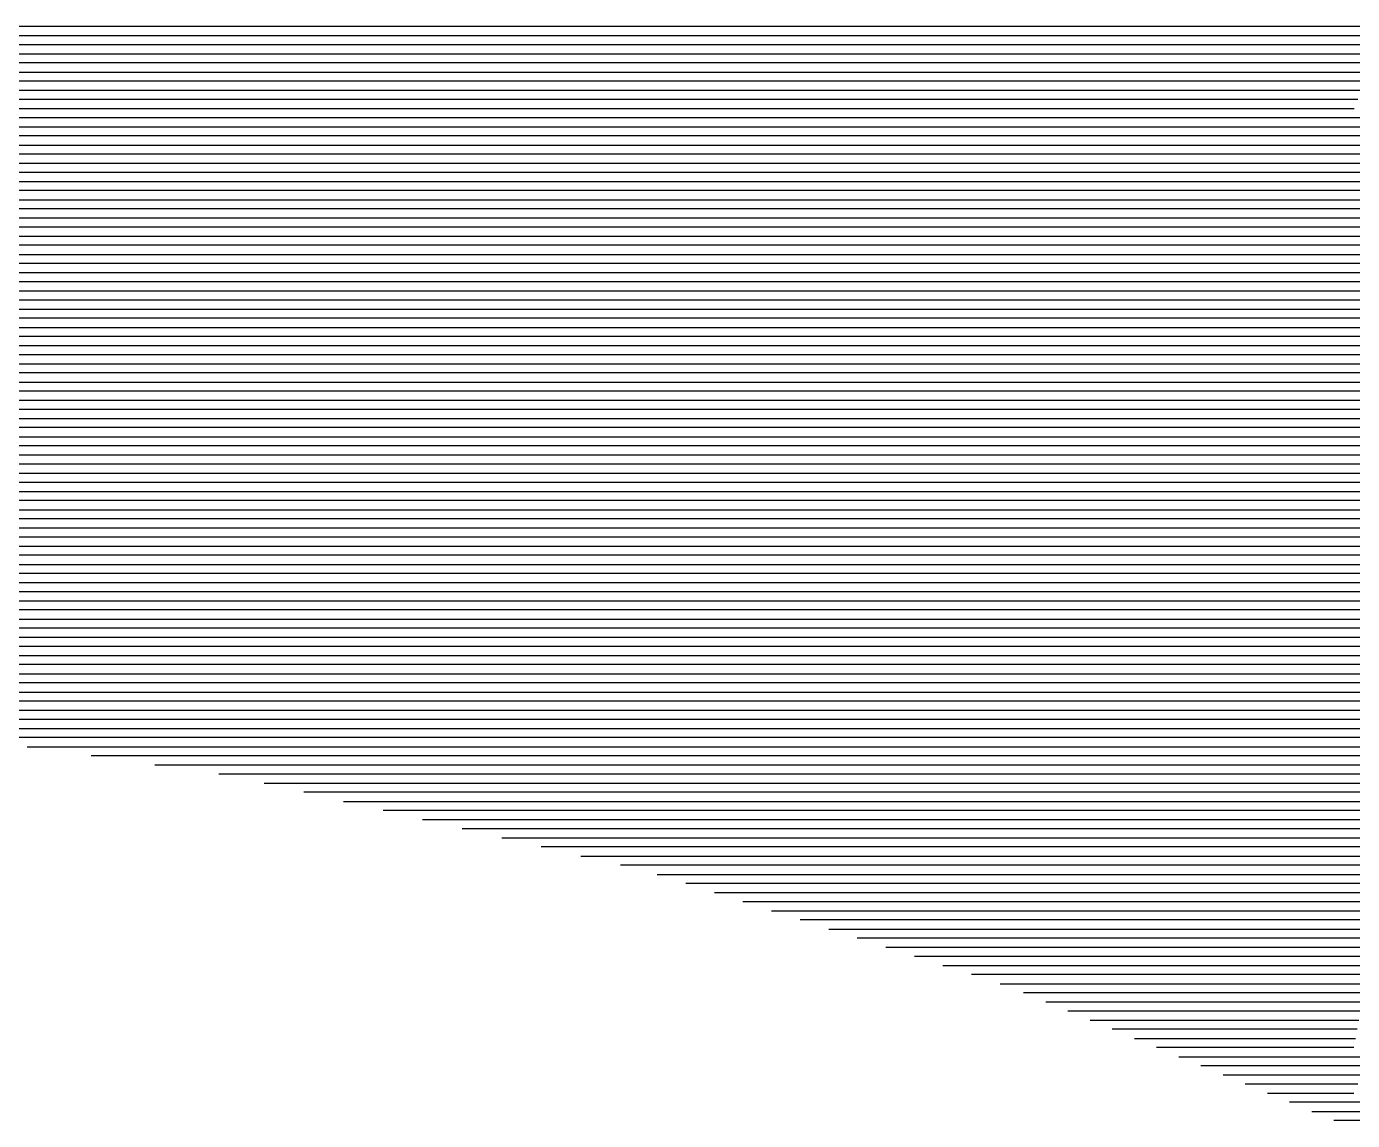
# Model space of a CAD drawing. Header units: metres. Extents: x -6.9 to 6.9, y -7 to 7.
# Drawn here: x 0.698 to 2.153, y 4.55 to 5.75 of the extents above; entities that cross this region are included whole.
import ezdxf

# ---------------------------------------------------------------- set-up
doc = ezdxf.new("R2010")
doc.units = ezdxf.units.M

msp = doc.modelspace()

# ---------------------------------------------------------------- linework, layer by layer
for p, q in [((0.947765, 5.749597, -0.23307), (0.671811, 5.749597, -0.283185)), ((1.160936, 5.749597, -0.194358), (0.947765, 5.749597, -0.23307)), ((1.425296, 5.749597, -0.145734), (1.160936, 5.749597, -0.194358)), ((1.553436, 5.749597, -0.122186), (1.425296, 5.749597, -0.145734)), ((1.688366, 5.749597, -0.097204), (1.553436, 5.749597, -0.122186)), ((1.895784, 5.749597, -0.058593), (1.688366, 5.749597, -0.097204)), ((2.190372, 5.749597, -0.003425), (1.895784, 5.749597, -0.058593)), ((0.669233, 5.739597, -0.283172), (0.947503, 5.739597, -0.232636)), ((0.947503, 5.739597, -0.232636), (1.158082, 5.739597, -0.194395)), ((1.158082, 5.739597, -0.194395), (1.42483, 5.739597, -0.145331)), ((1.42483, 5.739597, -0.145331), (1.551589, 5.739597, -0.122038)), ((1.551589, 5.739597, -0.122038), (1.685064, 5.739597, -0.097325)), ((1.685064, 5.739597, -0.097325), (1.89461, 5.739597, -0.058318)), ((1.89461, 5.739597, -0.058318), (2.186397, 5.739597, -0.003674)), ((0.664076, 5.719597, -0.283145), (0.946979, 5.719597, -0.231768)), ((0.947241, 5.729597, -0.232202), (0.666654, 5.729597, -0.283159)), ((0.946979, 5.719597, -0.231768), (1.152373, 5.719597, -0.194468)), ((1.155227, 5.729597, -0.194431), (0.947241, 5.729597, -0.232202)), ((1.152373, 5.719597, -0.194468), (1.423898, 5.719597, -0.144526)), ((1.424364, 5.729597, -0.144929), (1.155227, 5.729597, -0.194431)), ((1.423898, 5.719597, -0.144526), (1.547893, 5.719597, -0.12174)), ((1.549741, 5.729597, -0.121889), (1.424364, 5.729597, -0.144929)), ((1.547893, 5.719597, -0.12174), (1.678459, 5.719597, -0.097566)), ((1.681762, 5.729597, -0.097446), (1.549741, 5.729597, -0.121889)), ((1.678459, 5.719597, -0.097566), (1.892262, 5.719597, -0.057767)), ((1.893436, 5.729597, -0.058042), (1.681762, 5.729597, -0.097446)), ((1.892262, 5.719597, -0.057767), (2.178449, 5.719597, -0.004171)), ((2.182423, 5.729597, -0.003922), (1.893436, 5.729597, -0.058042)), ((0.946716, 5.709597, -0.231334), (0.661498, 5.709597, -0.283132)), ((1.149519, 5.709597, -0.194505), (0.946716, 5.709597, -0.231334)), ((1.423432, 5.709597, -0.144123), (1.149519, 5.709597, -0.194505)), ((1.546046, 5.709597, -0.121592), (1.423432, 5.709597, -0.144123)), ((1.675157, 5.709597, -0.097687), (1.546046, 5.709597, -0.121592)), ((1.891088, 5.709597, -0.057491), (1.675157, 5.709597, -0.097687)), ((2.174475, 5.709597, -0.00442), (1.891088, 5.709597, -0.057491)), ((0.946192, 5.689597, -0.230466), (0.656342, 5.689597, -0.283105)), ((0.65892, 5.699597, -0.283118), (0.946454, 5.699597, -0.2309)), ((1.14381, 5.689597, -0.194578), (0.946192, 5.689597, -0.230466)), ((0.946454, 5.699597, -0.2309), (1.146665, 5.699597, -0.194542)), ((1.4225, 5.689597, -0.143318), (1.14381, 5.689597, -0.194578)), ((1.146665, 5.699597, -0.194542), (1.422966, 5.699597, -0.143721)), ((1.542351, 5.689597, -0.121294), (1.4225, 5.689597, -0.143318)), ((1.422966, 5.699597, -0.143721), (1.544198, 5.699597, -0.121443)), ((1.668552, 5.689597, -0.097928), (1.542351, 5.689597, -0.121294)), ((1.544198, 5.699597, -0.121443), (1.671854, 5.699597, -0.097808)), ((1.88874, 5.689597, -0.05694), (1.668552, 5.689597, -0.097928)), ((1.671854, 5.699597, -0.097808), (1.889914, 5.699597, -0.057216)), ((2.166526, 5.689597, -0.004918), (1.88874, 5.689597, -0.05694)), ((1.889914, 5.699597, -0.057216), (2.1705, 5.699597, -0.004669)), ((0.653764, 5.679597, -0.283092), (0.94593, 5.679597, -0.230032)), ((0.94593, 5.679597, -0.230032), (1.140956, 5.679597, -0.194615)), ((1.140956, 5.679597, -0.194615), (1.422034, 5.679597, -0.142916)), ((1.422034, 5.679597, -0.142916), (1.540503, 5.679597, -0.121146)), ((1.540503, 5.679597, -0.121146), (1.66525, 5.679597, -0.098049)), ((1.66525, 5.679597, -0.098049), (1.887567, 5.679597, -0.056665)), ((1.887567, 5.679597, -0.056665), (2.162552, 5.679597, -0.005167)), ((0.648608, 5.659597, -0.283065), (0.945405, 5.659597, -0.229165)), ((0.945667, 5.669597, -0.229598), (0.651186, 5.669597, -0.283078)), ((0.945405, 5.659597, -0.229165), (1.135248, 5.659597, -0.194689)), ((1.138102, 5.669597, -0.194652), (0.945667, 5.669597, -0.229598)), ((1.135248, 5.659597, -0.194689), (1.421102, 5.659597, -0.142111)), ((1.421568, 5.669597, -0.142513), (1.138102, 5.669597, -0.194652)), ((1.421102, 5.659597, -0.142111), (1.536808, 5.659597, -0.120848)), ((1.538655, 5.669597, -0.120997), (1.421568, 5.669597, -0.142513)), ((1.536808, 5.659597, -0.120848), (1.658645, 5.659597, -0.098291)), ((1.661947, 5.669597, -0.09817), (1.538655, 5.669597, -0.120997)), ((1.658645, 5.659597, -0.098291), (1.885219, 5.659597, -0.056114)), ((1.886393, 5.669597, -0.056389), (1.661947, 5.669597, -0.09817)), ((1.885219, 5.659597, -0.056114), (2.154603, 5.659597, -0.005665)), ((2.158578, 5.669597, -0.005416), (1.886393, 5.669597, -0.056389)), ((0.945143, 5.649597, -0.228731), (0.646029, 5.649597, -0.283051)), ((1.132393, 5.649597, -0.194725), (0.945143, 5.649597, -0.228731)), ((1.420636, 5.649597, -0.141708), (1.132393, 5.649597, -0.194725)), ((1.53496, 5.649597, -0.1207), (1.420636, 5.649597, -0.141708)), ((1.655342, 5.649597, -0.098411), (1.53496, 5.649597, -0.1207)), ((1.884045, 5.649597, -0.055838), (1.655342, 5.649597, -0.098411)), ((2.150629, 5.649597, -0.005914), (1.884045, 5.649597, -0.055838)), ((2.343348, 5.649597, 0.030372), (2.150629, 5.649597, -0.005914)), ((0.944618, 5.629597, -0.227863), (0.640873, 5.629597, -0.283025)), ((0.643451, 5.639597, -0.283038), (0.944881, 5.639597, -0.228297)), ((1.126685, 5.629597, -0.194799), (0.944618, 5.629597, -0.227863)), ((0.944881, 5.639597, -0.228297), (1.129539, 5.639597, -0.194762)), ((1.419704, 5.629597, -0.140903), (1.126685, 5.629597, -0.194799)), ((1.129539, 5.639597, -0.194762), (1.42017, 5.639597, -0.141306)), ((1.531265, 5.629597, -0.120403), (1.419704, 5.629597, -0.140903)), ((1.42017, 5.639597, -0.141306), (1.533113, 5.639597, -0.120551)), ((1.648737, 5.629597, -0.098653), (1.531265, 5.629597, -0.120403)), ((1.533113, 5.639597, -0.120551), (1.65204, 5.639597, -0.098532)), ((1.881697, 5.629597, -0.055287), (1.648737, 5.629597, -0.098653)), ((1.65204, 5.639597, -0.098532), (1.882871, 5.639597, -0.055563)), ((2.14268, 5.629597, -0.006412), (1.881697, 5.629597, -0.055287)), ((1.882871, 5.639597, -0.055563), (2.146655, 5.639597, -0.006163)), ((2.339637, 5.629597, 0.030672), (2.14268, 5.629597, -0.006412)), ((2.146655, 5.639597, -0.006163), (2.341493, 5.639597, 0.030522)), ((0.638295, 5.619597, -0.283011), (0.944356, 5.619597, -0.227429)), ((0.944356, 5.619597, -0.227429), (1.123831, 5.619597, -0.194836)), ((1.123831, 5.619597, -0.194836), (1.419238, 5.619597, -0.140501)), ((1.419238, 5.619597, -0.140501), (1.529417, 5.619597, -0.120254)), ((1.529417, 5.619597, -0.120254), (1.645435, 5.619597, -0.098773)), ((1.645435, 5.619597, -0.098773), (1.880523, 5.619597, -0.055012)), ((1.880523, 5.619597, -0.055012), (2.138706, 5.619597, -0.006661)), ((2.138706, 5.619597, -0.006661), (2.337781, 5.619597, 0.030822)), ((0.633139, 5.599597, -0.282985), (0.943832, 5.599597, -0.226561)), ((0.944094, 5.609597, -0.226995), (0.635717, 5.609597, -0.282998)), ((0.943832, 5.599597, -0.226561), (1.118122, 5.599597, -0.194909)), ((1.120977, 5.609597, -0.194872), (0.944094, 5.609597, -0.226995)), ((1.118122, 5.599597, -0.194909), (1.418306, 5.599597, -0.139696)), ((1.418772, 5.609597, -0.140098), (1.120977, 5.609597, -0.194872)), ((1.418306, 5.599597, -0.139696), (1.525722, 5.599597, -0.119957)), ((1.52757, 5.609597, -0.120105), (1.418772, 5.609597, -0.140098)), ((1.525722, 5.599597, -0.119957), (1.63883, 5.599597, -0.099015)), ((1.642133, 5.609597, -0.098894), (1.52757, 5.609597, -0.120105)), ((1.63883, 5.599597, -0.099015), (1.878176, 5.599597, -0.05446)), ((1.879349, 5.609597, -0.054736), (1.642133, 5.609597, -0.098894)), ((1.878176, 5.599597, -0.05446), (2.130758, 5.599597, -0.007159)), ((2.134732, 5.609597, -0.00691), (1.879349, 5.609597, -0.054736)), ((2.130758, 5.599597, -0.007159), (2.33407, 5.599597, 0.031122)), ((2.335926, 5.609597, 0.030972), (2.134732, 5.609597, -0.00691)), ((0.943569, 5.589597, -0.226127), (0.630561, 5.589597, -0.282971)), ((1.115268, 5.589597, -0.194946), (0.943569, 5.589597, -0.226127)), ((1.41784, 5.589597, -0.139293), (1.115268, 5.589597, -0.194946)), ((1.523875, 5.589597, -0.119808), (1.41784, 5.589597, -0.139293)), ((1.635528, 5.589597, -0.099136), (1.523875, 5.589597, -0.119808)), ((1.877002, 5.589597, -0.054185), (1.635528, 5.589597, -0.099136)), ((2.126783, 5.589597, -0.007407), (1.877002, 5.589597, -0.054185)), ((2.332215, 5.589597, 0.031272), (2.126783, 5.589597, -0.007407)), ((0.627983, 5.579597, -0.282958), (0.943307, 5.579597, -0.225693)), ((0.943307, 5.579597, -0.225693), (1.112414, 5.579597, -0.194983)), ((1.112414, 5.579597, -0.194983), (1.417374, 5.579597, -0.138891)), ((1.417374, 5.579597, -0.138891), (1.522027, 5.579597, -0.119659)), ((1.522027, 5.579597, -0.119659), (1.632225, 5.579597, -0.099256)), ((1.632225, 5.579597, -0.099256), (1.875828, 5.579597, -0.053909)), ((1.875828, 5.579597, -0.053909), (2.122809, 5.579597, -0.007656)), ((2.122809, 5.579597, -0.007656), (2.330359, 5.579597, 0.031422)), ((0.622826, 5.559597, -0.282931), (0.942783, 5.559597, -0.224825)), ((0.943045, 5.569597, -0.225259), (0.625404, 5.569597, -0.282944)), ((0.942783, 5.559597, -0.224825), (1.106705, 5.559597, -0.195056)), ((1.10956, 5.569597, -0.195019), (0.943045, 5.569597, -0.225259)), ((1.106705, 5.559597, -0.195056), (1.416442, 5.559597, -0.138086)), ((1.416908, 5.569597, -0.138488), (1.10956, 5.569597, -0.195019)), ((1.416442, 5.559597, -0.138086), (1.518332, 5.559597, -0.119362)), ((1.520179, 5.569597, -0.119511), (1.416908, 5.569597, -0.138488)), ((1.518332, 5.559597, -0.119362), (1.62562, 5.559597, -0.099498)), ((1.628923, 5.569597, -0.099377), (1.520179, 5.569597, -0.119511)), ((1.62562, 5.559597, -0.099498), (1.87348, 5.559597, -0.053358)), ((1.874654, 5.569597, -0.053634), (1.628923, 5.569597, -0.099377)), ((1.87348, 5.559597, -0.053358), (2.114861, 5.559597, -0.008154)), ((2.118835, 5.569597, -0.007905), (1.874654, 5.569597, -0.053634)), ((2.114861, 5.559597, -0.008154), (2.326648, 5.559597, 0.031722)), ((2.328503, 5.569597, 0.031572), (2.118835, 5.569597, -0.007905)), ((0.94252, 5.549597, -0.224391), (0.620248, 5.549597, -0.282918)), ((1.103851, 5.549597, -0.195093), (0.94252, 5.549597, -0.224391)), ((1.415976, 5.549597, -0.137683), (1.103851, 5.549597, -0.195093)), ((1.516484, 5.549597, -0.119213), (1.415976, 5.549597, -0.137683)), ((1.622318, 5.549597, -0.099618), (1.516484, 5.549597, -0.119213)), ((1.872306, 5.549597, -0.053083), (1.622318, 5.549597, -0.099618)), ((2.110886, 5.549597, -0.008403), (1.872306, 5.549597, -0.053083)), ((2.324792, 5.549597, 0.031872), (2.110886, 5.549597, -0.008403)), ((0.941996, 5.529597, -0.223523), (0.615092, 5.529597, -0.282891)), ((0.61767, 5.539597, -0.282904), (0.942258, 5.539597, -0.223957)), ((1.098143, 5.529597, -0.195166), (0.941996, 5.529597, -0.223523)), ((0.942258, 5.539597, -0.223957), (1.100997, 5.539597, -0.19513)), ((1.415044, 5.529597, -0.136878), (1.098143, 5.529597, -0.195166)), ((1.100997, 5.539597, -0.19513), (1.41551, 5.539597, -0.137281)), ((1.512789, 5.529597, -0.118916), (1.415044, 5.529597, -0.136878)), ((1.41551, 5.539597, -0.137281), (1.514637, 5.539597, -0.119065)), ((1.615713, 5.529597, -0.09986), (1.512789, 5.529597, -0.118916)), ((1.514637, 5.539597, -0.119065), (1.619016, 5.539597, -0.099739)), ((1.869958, 5.529597, -0.052532), (1.615713, 5.529597, -0.09986)), ((1.619016, 5.539597, -0.099739), (1.871132, 5.539597, -0.052807)), ((2.102938, 5.529597, -0.008901), (1.869958, 5.529597, -0.052532)), ((1.871132, 5.539597, -0.052807), (2.106912, 5.539597, -0.008652)), ((2.321081, 5.529597, 0.032172), (2.102938, 5.529597, -0.008901)), ((2.106912, 5.539597, -0.008652), (2.322936, 5.539597, 0.032022)), ((0.612514, 5.519597, -0.282877), (0.941734, 5.519597, -0.223089)), ((0.941734, 5.519597, -0.223089), (1.095288, 5.519597, -0.195203)), ((1.095288, 5.519597, -0.195203), (1.414578, 5.519597, -0.136475)), ((1.414578, 5.519597, -0.136475), (1.510941, 5.519597, -0.118767)), ((1.510941, 5.519597, -0.118767), (1.612411, 5.519597, -0.099981)), ((1.612411, 5.519597, -0.099981), (1.868785, 5.519597, -0.052256)), ((1.868785, 5.519597, -0.052256), (2.098963, 5.519597, -0.00915)), ((2.098963, 5.519597, -0.00915), (2.319225, 5.519597, 0.032322)), ((0.607358, 5.499597, -0.282851), (0.941209, 5.499597, -0.222221)), ((0.941471, 5.509597, -0.222655), (0.609936, 5.509597, -0.282864)), ((0.941209, 5.499597, -0.222221), (1.08958, 5.499597, -0.195277)), ((1.092434, 5.509597, -0.19524), (0.941471, 5.509597, -0.222655)), ((1.08958, 5.499597, -0.195277), (1.413646, 5.499597, -0.13567)), ((1.414112, 5.509597, -0.136073), (1.092434, 5.509597, -0.19524)), ((1.413646, 5.499597, -0.13567), (1.507246, 5.499597, -0.11847)), ((1.509094, 5.509597, -0.118619), (1.414112, 5.509597, -0.136073)), ((1.507246, 5.499597, -0.11847), (1.605806, 5.499597, -0.100222)), ((1.609108, 5.509597, -0.100101), (1.509094, 5.509597, -0.118619)), ((1.605806, 5.499597, -0.100222), (1.866437, 5.499597, -0.051705)), ((1.867611, 5.509597, -0.051981), (1.609108, 5.509597, -0.100101)), ((1.866437, 5.499597, -0.051705), (2.091015, 5.499597, -0.009648)), ((2.094989, 5.509597, -0.009399), (1.867611, 5.509597, -0.051981)), ((2.091015, 5.499597, -0.009648), (2.315514, 5.499597, 0.032622)), ((2.31737, 5.509597, 0.032472), (2.094989, 5.509597, -0.009399)), ((0.940947, 5.489597, -0.221787), (0.60478, 5.489597, -0.282837)), ((1.086726, 5.489597, -0.195313), (0.940947, 5.489597, -0.221787)), ((1.41318, 5.489597, -0.135268), (1.086726, 5.489597, -0.195313)), ((1.505399, 5.489597, -0.118322), (1.41318, 5.489597, -0.135268)), ((1.602504, 5.489597, -0.100343), (1.505399, 5.489597, -0.118322)), ((1.865263, 5.489597, -0.05143), (1.602504, 5.489597, -0.100343)), ((2.087041, 5.489597, -0.009897), (1.865263, 5.489597, -0.05143)), ((2.313658, 5.489597, 0.032772), (2.087041, 5.489597, -0.009897)), ((0.940422, 5.469597, -0.220919), (0.599623, 5.469597, -0.282811)), ((0.602201, 5.479597, -0.282824), (0.940685, 5.479597, -0.221353)), ((1.081017, 5.469597, -0.195387), (0.940422, 5.469597, -0.220919)), ((0.940685, 5.479597, -0.221353), (1.083872, 5.479597, -0.19535)), ((1.412248, 5.469597, -0.134463), (1.081017, 5.469597, -0.195387)), ((1.083872, 5.479597, -0.19535), (1.412714, 5.479597, -0.134865)), ((1.501703, 5.469597, -0.118024), (1.412248, 5.469597, -0.134463)), ((1.412714, 5.479597, -0.134865), (1.503551, 5.479597, -0.118173)), ((1.595899, 5.469597, -0.100584), (1.501703, 5.469597, -0.118024)), ((1.503551, 5.479597, -0.118173), (1.599201, 5.479597, -0.100463)), ((1.862915, 5.469597, -0.050879), (1.595899, 5.469597, -0.100584)), ((1.599201, 5.479597, -0.100463), (1.864089, 5.479597, -0.051154)), ((2.079092, 5.469597, -0.010395), (1.862915, 5.469597, -0.050879)), ((1.864089, 5.479597, -0.051154), (2.083066, 5.479597, -0.010146)), ((2.309947, 5.469597, 0.033071), (2.079092, 5.469597, -0.010395)), ((2.083066, 5.479597, -0.010146), (2.311803, 5.479597, 0.032922)), ((0.597045, 5.459597, -0.282797), (0.94016, 5.459597, -0.220485)), ((0.94016, 5.459597, -0.220485), (1.078163, 5.459597, -0.195424)), ((1.078163, 5.459597, -0.195424), (1.411782, 5.459597, -0.13406)), ((1.411782, 5.459597, -0.13406), (1.499856, 5.459597, -0.117876)), ((1.499856, 5.459597, -0.117876), (1.592596, 5.459597, -0.100705)), ((1.592596, 5.459597, -0.100705), (1.861741, 5.459597, -0.050603)), ((1.861741, 5.459597, -0.050603), (2.075118, 5.459597, -0.010644)), ((2.075118, 5.459597, -0.010644), (2.308091, 5.459597, 0.033221)), ((0.591889, 5.439597, -0.28277), (0.939636, 5.439597, -0.219617)), ((0.939898, 5.449597, -0.220051), (0.594467, 5.449597, -0.282784)), ((0.939636, 5.439597, -0.219617), (1.072455, 5.439597, -0.195497)), ((1.075309, 5.449597, -0.19546), (0.939898, 5.449597, -0.220051)), ((1.072455, 5.439597, -0.195497), (1.41085, 5.439597, -0.133255)), ((1.411316, 5.449597, -0.133658), (1.075309, 5.449597, -0.19546)), ((1.41085, 5.439597, -0.133255), (1.496161, 5.439597, -0.117578)), ((1.498008, 5.449597, -0.117727), (1.411316, 5.449597, -0.133658)), ((1.496161, 5.439597, -0.117578), (1.585991, 5.439597, -0.100946)), ((1.589294, 5.449597, -0.100826), (1.498008, 5.449597, -0.117727)), ((1.585991, 5.439597, -0.100946), (1.859393, 5.439597, -0.050052)), ((1.860567, 5.449597, -0.050328), (1.589294, 5.449597, -0.100826)), ((1.859393, 5.439597, -0.050052), (2.067169, 5.439597, -0.011141)), ((2.071144, 5.449597, -0.010892), (1.860567, 5.449597, -0.050328)), ((2.067169, 5.439597, -0.011141), (2.30438, 5.439597, 0.033521)), ((2.306236, 5.449597, 0.033371), (2.071144, 5.449597, -0.010892)), ((0.939373, 5.429597, -0.219183), (0.589311, 5.429597, -0.282757)), ((1.0696, 5.429597, -0.195534), (0.939373, 5.429597, -0.219183)), ((1.410384, 5.429597, -0.132853), (1.0696, 5.429597, -0.195534)), ((1.494313, 5.429597, -0.11743), (1.410384, 5.429597, -0.132853)), ((1.582689, 5.429597, -0.101067), (1.494313, 5.429597, -0.11743)), ((1.85822, 5.429597, -0.049777), (1.582689, 5.429597, -0.101067)), ((2.063195, 5.429597, -0.01139), (1.85822, 5.429597, -0.049777)), ((2.302525, 5.429597, 0.033671), (2.063195, 5.429597, -0.01139)), ((0.586733, 5.419597, -0.282744), (0.939111, 5.419597, -0.218749)), ((0.939111, 5.419597, -0.218749), (1.066746, 5.419597, -0.195571)), ((1.066746, 5.419597, -0.195571), (1.409918, 5.419597, -0.13245)), ((1.409918, 5.419597, -0.13245), (1.492465, 5.419597, -0.117281)), ((1.492465, 5.419597, -0.117281), (1.579387, 5.419597, -0.101188)), ((1.579387, 5.419597, -0.101188), (1.857046, 5.419597, -0.049501)), ((1.857046, 5.419597, -0.049501), (2.059221, 5.419597, -0.011639)), ((2.059221, 5.419597, -0.011639), (2.300669, 5.419597, 0.033821)), ((0.581576, 5.399597, -0.282717), (0.938587, 5.399597, -0.217881)), ((0.938849, 5.409597, -0.218315), (0.584155, 5.409597, -0.28273)), ((0.938587, 5.399597, -0.217881), (1.061038, 5.399597, -0.195644)), ((1.063892, 5.409597, -0.195607), (0.938849, 5.409597, -0.218315)), ((1.061038, 5.399597, -0.195644), (1.408986, 5.399597, -0.131645)), ((1.409452, 5.409597, -0.132048), (1.063892, 5.409597, -0.195607)), ((1.408986, 5.399597, -0.131645), (1.48877, 5.399597, -0.116984)), ((1.490618, 5.409597, -0.117132), (1.409452, 5.409597, -0.132048)), ((1.48877, 5.399597, -0.116984), (1.572782, 5.399597, -0.101429)), ((1.576084, 5.409597, -0.101309), (1.490618, 5.409597, -0.117132)), ((1.572782, 5.399597, -0.101429), (1.854698, 5.399597, -0.04895)), ((1.855872, 5.409597, -0.049226), (1.576084, 5.409597, -0.101309)), ((1.854698, 5.399597, -0.04895), (2.051272, 5.399597, -0.012137)), ((2.055246, 5.409597, -0.011888), (1.855872, 5.409597, -0.049226)), ((2.051272, 5.399597, -0.012137), (2.296958, 5.399597, 0.034121)), ((2.298813, 5.409597, 0.033971), (2.055246, 5.409597, -0.011888)), ((0.938324, 5.389597, -0.217448), (0.578998, 5.389597, -0.282703)), ((1.058183, 5.389597, -0.195681), (0.938324, 5.389597, -0.217448)), ((1.40852, 5.389597, -0.131243), (1.058183, 5.389597, -0.195681)), ((1.486923, 5.389597, -0.116835), (1.40852, 5.389597, -0.131243)), ((1.569479, 5.389597, -0.10155), (1.486923, 5.389597, -0.116835)), ((1.853524, 5.389597, -0.048675), (1.569479, 5.389597, -0.10155)), ((2.047298, 5.389597, -0.012386), (1.853524, 5.389597, -0.048675)), ((2.295102, 5.389597, 0.034271), (2.047298, 5.389597, -0.012386)), ((0.9378, 5.369597, -0.21658), (0.573842, 5.369597, -0.282677)), ((0.57642, 5.379597, -0.28269), (0.938062, 5.379597, -0.217014)), ((1.052475, 5.369597, -0.195754), (0.9378, 5.369597, -0.21658)), ((0.938062, 5.379597, -0.217014), (1.055329, 5.379597, -0.195718)), ((1.407588, 5.369597, -0.130438), (1.052475, 5.369597, -0.195754)), ((1.055329, 5.379597, -0.195718), (1.408054, 5.379597, -0.13084)), ((1.483227, 5.369597, -0.116538), (1.407588, 5.369597, -0.130438)), ((1.408054, 5.379597, -0.13084), (1.485075, 5.379597, -0.116687)), ((1.562875, 5.369597, -0.101791), (1.483227, 5.369597, -0.116538)), ((1.485075, 5.379597, -0.116687), (1.566177, 5.379597, -0.101671)), ((1.851176, 5.369597, -0.048124), (1.562875, 5.369597, -0.101791)), ((1.566177, 5.379597, -0.101671), (1.85235, 5.379597, -0.048399)), ((2.039349, 5.369597, -0.012884), (1.851176, 5.369597, -0.048124)), ((1.85235, 5.379597, -0.048399), (2.043324, 5.379597, -0.012635)), ((2.291391, 5.369597, 0.034571), (2.039349, 5.369597, -0.012884)), ((2.043324, 5.379597, -0.012635), (2.293246, 5.379597, 0.034421)), ((0.571264, 5.359597, -0.282663), (0.937538, 5.359597, -0.216146)), ((0.937538, 5.359597, -0.216146), (1.049621, 5.359597, -0.195791)), ((1.049621, 5.359597, -0.195791), (1.407122, 5.359597, -0.130035)), ((1.407122, 5.359597, -0.130035), (1.48138, 5.359597, -0.116389)), ((1.48138, 5.359597, -0.116389), (1.559572, 5.359597, -0.101912)), ((1.559572, 5.359597, -0.101912), (1.850002, 5.359597, -0.047848)), ((1.850002, 5.359597, -0.047848), (2.035375, 5.359597, -0.013133)), ((2.035375, 5.359597, -0.013133), (2.289535, 5.359597, 0.034721)), ((0.566108, 5.339597, -0.282637), (0.937013, 5.339597, -0.215278)), ((0.937275, 5.349597, -0.215712), (0.568686, 5.349597, -0.28265)), ((0.937013, 5.339597, -0.215278), (1.043912, 5.339597, -0.195865)), ((1.046766, 5.349597, -0.195828), (0.937275, 5.349597, -0.215712)), ((1.043912, 5.339597, -0.195865), (1.40619, 5.339597, -0.12923)), ((1.406656, 5.349597, -0.129633), (1.046766, 5.349597, -0.195828)), ((1.40619, 5.339597, -0.12923), (1.477685, 5.339597, -0.116092)), ((1.479532, 5.349597, -0.116241), (1.406656, 5.349597, -0.129633)), ((1.477685, 5.339597, -0.116092), (1.552967, 5.339597, -0.102154)), ((1.55627, 5.349597, -0.102033), (1.479532, 5.349597, -0.116241)), ((1.552967, 5.339597, -0.102154), (1.847655, 5.339597, -0.047297)), ((1.848829, 5.349597, -0.047573), (1.55627, 5.349597, -0.102033)), ((1.847655, 5.339597, -0.047297), (2.027427, 5.339597, -0.013631)), ((2.031401, 5.349597, -0.013382), (1.848829, 5.349597, -0.047573)), ((2.027427, 5.339597, -0.013631), (2.285824, 5.339597, 0.035021)), ((2.28768, 5.349597, 0.034871), (2.031401, 5.349597, -0.013382)), ((0.936751, 5.329597, -0.214844), (0.56353, 5.329597, -0.282623)), ((1.041058, 5.329597, -0.195901), (0.936751, 5.329597, -0.214844)), ((1.405724, 5.329597, -0.128827), (1.041058, 5.329597, -0.195901)), ((1.475837, 5.329597, -0.115943), (1.405724, 5.329597, -0.128827)), ((1.549665, 5.329597, -0.102274), (1.475837, 5.329597, -0.115943)), ((1.846481, 5.329597, -0.047022), (1.549665, 5.329597, -0.102274)), ((2.023452, 5.329597, -0.01388), (1.846481, 5.329597, -0.047022)), ((2.283968, 5.329597, 0.035171), (2.023452, 5.329597, -0.01388)), ((0.936226, 5.309597, -0.213976), (0.558373, 5.309597, -0.282596)), ((0.560951, 5.319597, -0.28261), (0.936489, 5.319597, -0.21441)), ((1.03535, 5.309597, -0.195975), (0.936226, 5.309597, -0.213976)), ((0.936489, 5.319597, -0.21441), (1.038204, 5.319597, -0.195938)), ((1.404792, 5.309597, -0.128022), (1.03535, 5.309597, -0.195975)), ((1.038204, 5.319597, -0.195938), (1.405258, 5.319597, -0.128425)), ((1.472142, 5.309597, -0.115646), (1.404792, 5.309597, -0.128022)), ((1.405258, 5.319597, -0.128425), (1.473989, 5.319597, -0.115795)), ((1.54306, 5.309597, -0.102516), (1.472142, 5.309597, -0.115646)), ((1.473989, 5.319597, -0.115795), (1.546362, 5.319597, -0.102395)), ((1.844133, 5.309597, -0.046471), (1.54306, 5.309597, -0.102516)), ((1.546362, 5.319597, -0.102395), (1.845307, 5.319597, -0.046746)), ((2.015504, 5.309597, -0.014377), (1.844133, 5.309597, -0.046471)), ((1.845307, 5.319597, -0.046746), (2.019478, 5.319597, -0.014129)), ((2.280257, 5.309597, 0.035471), (2.015504, 5.309597, -0.014377)), ((2.019478, 5.319597, -0.014129), (2.282113, 5.319597, 0.035321)), ((0.555795, 5.299597, -0.282583), (0.935964, 5.299597, -0.213542)), ((0.935964, 5.299597, -0.213542), (1.032495, 5.299597, -0.196012)), ((1.032495, 5.299597, -0.196012), (1.404326, 5.299597, -0.12762)), ((1.404326, 5.299597, -0.12762), (1.470294, 5.299597, -0.115497)), ((1.470294, 5.299597, -0.115497), (1.539758, 5.299597, -0.102636)), ((1.539758, 5.299597, -0.102636), (1.842959, 5.299597, -0.046195)), ((1.842959, 5.299597, -0.046195), (2.011529, 5.299597, -0.014626)), ((2.011529, 5.299597, -0.014626), (2.278402, 5.299597, 0.035621)), ((0.550639, 5.279597, -0.282556), (0.93544, 5.279597, -0.212674)), ((0.935702, 5.289597, -0.213108), (0.553217, 5.289597, -0.28257)), ((0.93544, 5.279597, -0.212674), (1.026787, 5.279597, -0.196085)), ((1.029641, 5.289597, -0.196048), (0.935702, 5.289597, -0.213108)), ((1.026787, 5.279597, -0.196085), (1.403394, 5.279597, -0.126815)), ((1.40386, 5.289597, -0.127217), (1.029641, 5.289597, -0.196048)), ((1.403394, 5.279597, -0.126815), (1.466599, 5.279597, -0.1152)), ((1.468447, 5.289597, -0.115349), (1.40386, 5.289597, -0.127217)), ((1.466599, 5.279597, -0.1152), (1.533153, 5.279597, -0.102878)), ((1.536455, 5.289597, -0.102757), (1.468447, 5.289597, -0.115349)), ((1.533153, 5.279597, -0.102878), (1.840611, 5.279597, -0.045644)), ((1.841785, 5.289597, -0.04592), (1.536455, 5.289597, -0.102757)), ((1.840611, 5.279597, -0.045644), (2.003581, 5.279597, -0.015124)), ((2.007555, 5.289597, -0.014875), (1.841785, 5.289597, -0.04592)), ((2.003581, 5.279597, -0.015124), (2.27469, 5.279597, 0.035921)), ((2.276546, 5.289597, 0.035771), (2.007555, 5.289597, -0.014875)), ((0.935177, 5.269597, -0.21224), (0.548061, 5.269597, -0.282543)), ((1.023933, 5.269597, -0.196122), (0.935177, 5.269597, -0.21224)), ((1.402928, 5.269597, -0.126412), (1.023933, 5.269597, -0.196122)), ((1.464751, 5.269597, -0.115052), (1.402928, 5.269597, -0.126412)), ((1.52985, 5.269597, -0.102999), (1.464751, 5.269597, -0.115052)), ((1.839437, 5.269597, -0.045369), (1.52985, 5.269597, -0.102999)), ((1.999607, 5.269597, -0.015373), (1.839437, 5.269597, -0.045369)), ((2.272835, 5.269597, 0.036071), (1.999607, 5.269597, -0.015373)), ((0.545483, 5.259597, -0.282529), (0.934915, 5.259597, -0.211806)), ((0.934915, 5.259597, -0.211806), (1.021078, 5.259597, -0.196159)), ((1.021078, 5.259597, -0.196159), (1.402462, 5.259597, -0.12601)), ((1.402462, 5.259597, -0.12601), (1.462904, 5.259597, -0.114903)), ((1.462904, 5.259597, -0.114903), (1.526548, 5.259597, -0.103119)), ((1.526548, 5.259597, -0.103119), (1.838264, 5.259597, -0.045093)), ((1.838264, 5.259597, -0.045093), (1.995632, 5.259597, -0.015622)), ((1.995632, 5.259597, -0.015622), (2.270979, 5.259597, 0.036221)), ((0.540327, 5.239597, -0.282503), (0.93439, 5.239597, -0.210938)), ((0.934653, 5.249597, -0.211372), (0.542905, 5.249597, -0.282516)), ((0.93439, 5.239597, -0.210938), (1.01537, 5.239597, -0.196232)), ((1.018224, 5.249597, -0.196195), (0.934653, 5.249597, -0.211372)), ((1.01537, 5.239597, -0.196232), (1.40153, 5.239597, -0.125205)), ((1.401996, 5.249597, -0.125607), (1.018224, 5.249597, -0.196195)), ((1.40153, 5.239597, -0.125205), (1.459208, 5.239597, -0.114606)), ((1.461056, 5.249597, -0.114754), (1.401996, 5.249597, -0.125607)), ((1.459208, 5.239597, -0.114606), (1.519943, 5.239597, -0.103361)), ((1.523245, 5.249597, -0.10324), (1.461056, 5.249597, -0.114754)), ((1.519943, 5.239597, -0.103361), (1.835916, 5.239597, -0.044542)), ((1.83709, 5.249597, -0.044818), (1.523245, 5.249597, -0.10324)), ((1.835916, 5.239597, -0.044542), (1.987684, 5.239597, -0.01612)), ((1.991658, 5.249597, -0.015871), (1.83709, 5.249597, -0.044818)), ((1.987684, 5.239597, -0.01612), (2.267268, 5.239597, 0.036521)), ((2.269123, 5.249597, 0.036371), (1.991658, 5.249597, -0.015871)), ((0.934128, 5.229597, -0.210504), (0.537748, 5.229597, -0.282489)), ((1.012516, 5.229597, -0.196269), (0.934128, 5.229597, -0.210504)), ((1.401064, 5.229597, -0.124802), (1.012516, 5.229597, -0.196269)), ((1.457361, 5.229597, -0.114457), (1.401064, 5.229597, -0.124802)), ((1.516641, 5.229597, -0.103481), (1.457361, 5.229597, -0.114457)), ((1.834742, 5.229597, -0.044267), (1.516641, 5.229597, -0.103481)), ((1.98371, 5.229597, -0.016369), (1.834742, 5.229597, -0.044267)), ((2.265412, 5.229597, 0.036671), (1.98371, 5.229597, -0.016369)), ((0.933604, 5.209597, -0.209636), (0.532592, 5.209597, -0.282462)), ((0.53517, 5.219597, -0.282476), (0.933866, 5.219597, -0.21007)), ((1.006807, 5.209597, -0.196342), (0.933604, 5.209597, -0.209636)), ((0.933866, 5.219597, -0.21007), (1.009661, 5.219597, -0.196306)), ((1.400132, 5.209597, -0.123997), (1.006807, 5.209597, -0.196342)), ((1.009661, 5.219597, -0.196306), (1.400598, 5.219597, -0.1244)), ((1.453666, 5.209597, -0.11416), (1.400132, 5.209597, -0.123997)), ((1.400598, 5.219597, -0.1244), (1.455513, 5.219597, -0.114308)), ((1.510036, 5.209597, -0.103723), (1.453666, 5.209597, -0.11416)), ((1.455513, 5.219597, -0.114308), (1.513338, 5.219597, -0.103602)), ((1.832394, 5.209597, -0.043716), (1.510036, 5.209597, -0.103723)), ((1.513338, 5.219597, -0.103602), (1.833568, 5.219597, -0.043991)), ((1.975761, 5.209597, -0.016867), (1.832394, 5.209597, -0.043716)), ((1.833568, 5.219597, -0.043991), (1.979735, 5.219597, -0.016618)), ((2.261701, 5.209597, 0.036971), (1.975761, 5.209597, -0.016867)), ((1.979735, 5.219597, -0.016618), (2.263557, 5.219597, 0.036821)), ((0.530014, 5.199597, -0.282449), (0.933341, 5.199597, -0.209202)), ((0.933341, 5.199597, -0.209202), (1.003953, 5.199597, -0.196379)), ((1.003953, 5.199597, -0.196379), (1.399666, 5.199597, -0.123595)), ((1.399666, 5.199597, -0.123595), (1.451818, 5.199597, -0.114011)), ((1.451818, 5.199597, -0.114011), (1.506733, 5.199597, -0.103844)), ((1.506733, 5.199597, -0.103844), (1.83122, 5.199597, -0.04344)), ((1.83122, 5.199597, -0.04344), (1.971787, 5.199597, -0.017116)), ((1.971787, 5.199597, -0.017116), (2.259845, 5.199597, 0.037121)), ((0.524858, 5.179597, -0.282422), (0.932817, 5.179597, -0.208334)), ((0.933079, 5.189597, -0.208768), (0.527436, 5.189597, -0.282436)), ((0.932817, 5.179597, -0.208334), (0.998244, 5.179597, -0.196453)), ((1.001099, 5.189597, -0.196416), (0.933079, 5.189597, -0.208768)), ((0.998244, 5.179597, -0.196453), (1.398734, 5.179597, -0.12279)), ((1.3992, 5.189597, -0.123192), (1.001099, 5.189597, -0.196416)), ((1.398734, 5.179597, -0.12279), (1.448123, 5.179597, -0.113714)), ((1.44997, 5.189597, -0.113862), (1.3992, 5.189597, -0.123192)), ((1.448123, 5.179597, -0.113714), (1.500129, 5.179597, -0.104085)), ((1.503431, 5.189597, -0.103964), (1.44997, 5.189597, -0.113862)), ((1.500129, 5.179597, -0.104085), (1.828873, 5.179597, -0.042889)), ((1.830046, 5.189597, -0.043165), (1.503431, 5.189597, -0.103964)), ((1.828873, 5.179597, -0.042889), (1.963838, 5.179597, -0.017613)), ((1.967813, 5.189597, -0.017365), (1.830046, 5.189597, -0.043165)), ((1.963838, 5.179597, -0.017613), (2.256134, 5.179597, 0.037421)), ((2.25799, 5.189597, 0.037271), (1.967813, 5.189597, -0.017365)), ((0.932555, 5.169597, -0.2079), (0.52228, 5.169597, -0.282409)), ((0.99539, 5.169597, -0.196489), (0.932555, 5.169597, -0.2079)), ((1.398268, 5.169597, -0.122387), (0.99539, 5.169597, -0.196489)), ((1.446275, 5.169597, -0.113565), (1.398268, 5.169597, -0.122387)), ((1.496826, 5.169597, -0.104206), (1.446275, 5.169597, -0.113565)), ((1.827699, 5.169597, -0.042613), (1.496826, 5.169597, -0.104206)), ((1.959864, 5.169597, -0.017862), (1.827699, 5.169597, -0.042613)), ((2.254278, 5.169597, 0.037571), (1.959864, 5.169597, -0.017862)), ((0.93203, 5.149597, -0.207032), (0.517123, 5.149597, -0.282382)), ((0.519702, 5.159597, -0.282396), (0.932292, 5.159597, -0.207466)), ((0.989682, 5.149597, -0.196563), (0.93203, 5.149597, -0.207032)), ((0.932292, 5.159597, -0.207466), (0.992536, 5.159597, -0.196526)), ((1.397336, 5.149597, -0.121582), (0.989682, 5.149597, -0.196563)), ((0.992536, 5.159597, -0.196526), (1.397802, 5.159597, -0.121985)), ((1.44258, 5.149597, -0.113268), (1.397336, 5.149597, -0.121582)), ((1.397802, 5.159597, -0.121985), (1.444428, 5.159597, -0.113416)), ((1.490221, 5.149597, -0.104447), (1.44258, 5.149597, -0.113268)), ((1.444428, 5.159597, -0.113416), (1.493524, 5.159597, -0.104326)), ((1.825351, 5.149597, -0.042062), (1.490221, 5.149597, -0.104447)), ((1.493524, 5.159597, -0.104326), (1.826525, 5.159597, -0.042338)), ((1.951915, 5.149597, -0.01836), (1.825351, 5.149597, -0.042062)), ((1.826525, 5.159597, -0.042338), (1.95589, 5.159597, -0.018111)), ((2.250567, 5.149597, 0.037871), (1.951915, 5.149597, -0.01836)), ((1.95589, 5.159597, -0.018111), (2.252423, 5.159597, 0.037721)), ((0.514545, 5.139597, -0.282369), (0.931768, 5.139597, -0.206598)), ((0.931768, 5.139597, -0.206598), (0.986828, 5.139597, -0.196599)), ((0.986828, 5.139597, -0.196599), (1.39687, 5.139597, -0.121179)), ((1.39687, 5.139597, -0.121179), (1.440732, 5.139597, -0.113119)), ((1.440732, 5.139597, -0.113119), (1.486919, 5.139597, -0.104568)), ((1.486919, 5.139597, -0.104568), (1.824177, 5.139597, -0.041787)), ((1.824177, 5.139597, -0.041787), (1.947941, 5.139597, -0.018609)), ((1.947941, 5.139597, -0.018609), (2.248712, 5.139597, 0.038021)), ((0.509389, 5.119597, -0.282342), (0.931243, 5.119597, -0.205731)), ((0.931506, 5.129597, -0.206164), (0.511967, 5.129597, -0.282355)), ((0.931243, 5.119597, -0.205731), (0.981119, 5.119597, -0.196673)), ((0.983973, 5.129597, -0.196636), (0.931506, 5.129597, -0.206164)), ((0.981119, 5.119597, -0.196673), (1.395938, 5.119597, -0.120374)), ((1.396404, 5.129597, -0.120777), (0.983973, 5.129597, -0.196636)), ((1.395938, 5.119597, -0.120374), (1.437037, 5.119597, -0.112822)), ((1.438885, 5.129597, -0.112971), (1.396404, 5.129597, -0.120777)), ((1.437037, 5.119597, -0.112822), (1.480314, 5.119597, -0.104809)), ((1.483616, 5.129597, -0.104689), (1.438885, 5.129597, -0.112971)), ((1.480314, 5.119597, -0.104809), (1.821829, 5.119597, -0.041236)), ((1.823003, 5.129597, -0.041511), (1.483616, 5.129597, -0.104689)), ((1.821829, 5.119597, -0.041236), (1.939993, 5.119597, -0.019107)), ((1.943967, 5.129597, -0.018858), (1.823003, 5.129597, -0.041511)), ((1.939993, 5.119597, -0.019107), (2.245, 5.119597, 0.038321)), ((2.246856, 5.129597, 0.038171), (1.943967, 5.129597, -0.018858)), ((0.930981, 5.109597, -0.205297), (0.506811, 5.109597, -0.282329)), ((0.978265, 5.109597, -0.19671), (0.930981, 5.109597, -0.205297)), ((1.395472, 5.109597, -0.119972), (0.978265, 5.109597, -0.19671)), ((1.43519, 5.109597, -0.112673), (1.395472, 5.109597, -0.119972)), ((1.477012, 5.109597, -0.10493), (1.43519, 5.109597, -0.112673)), ((1.820655, 5.109597, -0.04096), (1.477012, 5.109597, -0.10493)), ((1.936018, 5.109597, -0.019356), (1.820655, 5.109597, -0.04096)), ((2.243145, 5.109597, 0.038471), (1.936018, 5.109597, -0.019356)), ((0.504233, 5.099597, -0.282315), (0.930719, 5.099597, -0.204863)), ((0.930719, 5.099597, -0.204863), (0.975411, 5.099597, -0.196746)), ((0.975411, 5.099597, -0.196746), (1.395006, 5.099597, -0.119569)), ((1.395006, 5.099597, -0.119569), (1.433342, 5.099597, -0.112525)), ((1.433342, 5.099597, -0.112525), (1.473709, 5.099597, -0.105051)), ((1.473709, 5.099597, -0.105051), (1.819481, 5.099597, -0.040685)), ((1.819481, 5.099597, -0.040685), (1.932044, 5.099597, -0.019605)), ((1.932044, 5.099597, -0.019605), (2.241289, 5.099597, 0.038621)), ((0.499077, 5.079597, -0.282288), (0.930194, 5.079597, -0.203995)), ((0.930457, 5.089597, -0.204429), (0.501655, 5.089597, -0.282302)), ((0.930194, 5.079597, -0.203995), (0.969702, 5.079597, -0.19682)), ((0.972556, 5.089597, -0.196783), (0.930457, 5.089597, -0.204429)), ((0.969702, 5.079597, -0.19682), (1.394074, 5.079597, -0.118764)), ((1.39454, 5.089597, -0.119167), (0.972556, 5.089597, -0.196783)), ((1.394074, 5.079597, -0.118764), (1.429647, 5.079597, -0.112227)), ((1.431494, 5.089597, -0.112376), (1.39454, 5.089597, -0.119167)), ((1.429647, 5.079597, -0.112227), (1.467104, 5.079597, -0.105292)), ((1.470407, 5.089597, -0.105171), (1.431494, 5.089597, -0.112376)), ((1.467104, 5.079597, -0.105292), (1.817134, 5.079597, -0.040134)), ((1.818308, 5.089597, -0.040409), (1.470407, 5.089597, -0.105171)), ((1.817134, 5.079597, -0.040134), (1.924096, 5.079597, -0.020103)), ((1.92807, 5.089597, -0.019854), (1.818308, 5.089597, -0.040409)), ((1.924096, 5.079597, -0.020103), (2.237578, 5.079597, 0.038921)), ((2.239433, 5.089597, 0.038771), (1.92807, 5.089597, -0.019854)), ((0.929932, 5.069597, -0.203561), (0.496499, 5.069597, -0.282275)), ((0.966848, 5.069597, -0.196857), (0.929932, 5.069597, -0.203561)), ((1.393608, 5.069597, -0.118362), (0.966848, 5.069597, -0.196857)), ((1.427799, 5.069597, -0.112079), (1.393608, 5.069597, -0.118362)), ((1.463802, 5.069597, -0.105413), (1.427799, 5.069597, -0.112079)), ((1.81596, 5.069597, -0.039858), (1.463802, 5.069597, -0.105413)), ((1.920121, 5.069597, -0.020352), (1.81596, 5.069597, -0.039858)), ((2.235722, 5.069597, 0.039071), (1.920121, 5.069597, -0.020352)), ((0.929408, 5.049597, -0.202693), (0.491342, 5.049597, -0.282248)), ((0.49392, 5.059597, -0.282262), (0.92967, 5.059597, -0.203127)), ((0.961139, 5.049597, -0.19693), (0.929408, 5.049597, -0.202693)), ((0.92967, 5.059597, -0.203127), (0.963994, 5.059597, -0.196893)), ((1.392676, 5.049597, -0.117557), (0.961139, 5.049597, -0.19693)), ((0.963994, 5.059597, -0.196893), (1.393142, 5.059597, -0.117959)), ((1.424104, 5.049597, -0.111781), (1.392676, 5.049597, -0.117557)), ((1.393142, 5.059597, -0.117959), (1.425952, 5.059597, -0.11193)), ((1.457197, 5.049597, -0.105654), (1.424104, 5.049597, -0.111781)), ((1.425952, 5.059597, -0.11193), (1.4605, 5.059597, -0.105534)), ((1.813612, 5.049597, -0.039307), (1.457197, 5.049597, -0.105654)), ((1.4605, 5.059597, -0.105534), (1.814786, 5.059597, -0.039583)), ((1.912173, 5.049597, -0.02085), (1.813612, 5.049597, -0.039307)), ((1.814786, 5.059597, -0.039583), (1.916147, 5.059597, -0.020601)), ((2.232011, 5.049597, 0.039371), (1.912173, 5.049597, -0.02085)), ((1.916147, 5.059597, -0.020601), (2.233867, 5.059597, 0.039221)), ((0.488764, 5.039597, -0.282235), (0.929145, 5.039597, -0.202259)), ((0.929145, 5.039597, -0.202259), (0.958285, 5.039597, -0.196967)), ((0.958285, 5.039597, -0.196967), (1.39221, 5.039597, -0.117154)), ((1.39221, 5.039597, -0.117154), (1.422256, 5.039597, -0.111633)), ((1.422256, 5.039597, -0.111633), (1.453895, 5.039597, -0.105775)), ((1.453895, 5.039597, -0.105775), (1.812438, 5.039597, -0.039032)), ((1.812438, 5.039597, -0.039032), (1.908198, 5.039597, -0.021098)), ((1.908198, 5.039597, -0.021098), (2.230155, 5.039597, 0.039521)), ((0.483608, 5.019597, -0.282208), (0.928621, 5.019597, -0.201391)), ((0.928883, 5.029597, -0.201825), (0.486186, 5.029597, -0.282222)), ((0.928621, 5.019597, -0.201391), (0.952577, 5.019597, -0.19704)), ((0.955431, 5.029597, -0.197004), (0.928883, 5.029597, -0.201825)), ((0.952577, 5.019597, -0.19704), (1.391278, 5.019597, -0.116349)), ((1.391744, 5.029597, -0.116752), (0.955431, 5.029597, -0.197004)), ((1.391278, 5.019597, -0.116349), (1.418561, 5.019597, -0.111336)), ((1.420409, 5.029597, -0.111484), (1.391744, 5.029597, -0.116752)), ((1.418561, 5.019597, -0.111336), (1.44729, 5.019597, -0.106017)), ((1.450592, 5.029597, -0.105896), (1.420409, 5.029597, -0.111484)), ((1.44729, 5.019597, -0.106017), (1.81009, 5.019597, -0.038481)), ((1.811264, 5.029597, -0.038756), (1.450592, 5.029597, -0.105896)), ((1.81009, 5.019597, -0.038481), (1.90025, 5.019597, -0.021596)), ((1.904224, 5.029597, -0.021347), (1.811264, 5.029597, -0.038756)), ((1.90025, 5.019597, -0.021596), (2.226444, 5.019597, 0.039821)), ((2.2283, 5.029597, 0.039671), (1.904224, 5.029597, -0.021347)), ((0.928359, 5.009597, -0.200957), (0.48103, 5.009597, -0.282195)), ((0.949723, 5.009597, -0.197077), (0.928359, 5.009597, -0.200957)), ((1.390812, 5.009597, -0.115947), (0.949723, 5.009597, -0.197077)), ((1.416714, 5.009597, -0.111187), (1.390812, 5.009597, -0.115947)), ((1.443987, 5.009597, -0.106137), (1.416714, 5.009597, -0.111187)), ((1.808917, 5.009597, -0.038205), (1.443987, 5.009597, -0.106137)), ((1.896276, 5.009597, -0.021845), (1.808917, 5.009597, -0.038205)), ((2.224588, 5.009597, 0.03997), (1.896276, 5.009597, -0.021845)), ((0.478452, 4.999597, -0.282181), (0.928096, 4.999597, -0.200523)), ((0.927834, 4.989597, -0.200089), (0.488523, 4.989597, -0.279871)), ((0.944014, 4.989597, -0.197151), (0.927834, 4.989597, -0.200089)), ((0.928096, 4.999597, -0.200523), (0.946868, 4.999597, -0.197114)), ((1.38988, 4.989597, -0.115142), (0.944014, 4.989597, -0.197151)), ((0.946868, 4.999597, -0.197114), (1.390346, 4.999597, -0.115544)), ((1.413018, 4.989597, -0.11089), (1.38988, 4.989597, -0.115142)), ((1.390346, 4.999597, -0.115544), (1.414866, 4.999597, -0.111038)), ((1.437383, 4.989597, -0.106379), (1.413018, 4.989597, -0.11089)), ((1.414866, 4.999597, -0.111038), (1.440685, 4.999597, -0.106258)), ((1.806569, 4.989597, -0.037654), (1.437383, 4.989597, -0.106379)), ((1.440685, 4.999597, -0.106258), (1.807743, 4.999597, -0.03793)), ((1.888327, 4.989597, -0.022343), (1.806569, 4.989597, -0.037654)), ((1.807743, 4.999597, -0.03793), (1.892301, 4.999597, -0.022094)), ((2.220877, 4.989597, 0.04027), (1.888327, 4.989597, -0.022343)), ((1.892301, 4.999597, -0.022094), (2.222733, 4.999597, 0.04012)), ((0.558637, 4.979597, -0.266656), (0.927572, 4.979597, -0.199655)), ((0.927572, 4.979597, -0.199655), (0.94116, 4.979597, -0.197187)), ((0.94116, 4.979597, -0.197187), (1.389414, 4.979597, -0.114739)), ((1.389414, 4.979597, -0.114739), (1.411171, 4.979597, -0.110741)), ((1.411171, 4.979597, -0.110741), (1.43408, 4.979597, -0.106499)), ((1.43408, 4.979597, -0.106499), (1.805395, 4.979597, -0.037379)), ((1.805395, 4.979597, -0.037379), (1.884353, 4.979597, -0.022592)), ((1.884353, 4.979597, -0.022592), (2.219022, 4.979597, 0.04042)), ((0.92731, 4.969597, -0.199221), (0.628751, 4.969597, -0.253441)), ((0.698865, 4.959597, -0.240226), (0.927047, 4.959597, -0.198787)), ((0.927047, 4.959597, -0.198787), (0.935451, 4.959597, -0.197261)), ((0.938306, 4.969597, -0.197224), (0.92731, 4.969597, -0.199221)), ((0.935451, 4.959597, -0.197261), (1.388482, 4.959597, -0.113934)), ((1.388948, 4.969597, -0.114336), (0.938306, 4.969597, -0.197224)), ((1.388482, 4.959597, -0.113934), (1.407476, 4.959597, -0.110444)), ((1.409323, 4.969597, -0.110592), (1.388948, 4.969597, -0.114336)), ((1.407476, 4.959597, -0.110444), (1.427475, 4.959597, -0.106741)), ((1.430778, 4.969597, -0.10662), (1.409323, 4.969597, -0.110592)), ((1.427475, 4.959597, -0.106741), (1.803047, 4.959597, -0.036828)), ((1.804221, 4.969597, -0.037103), (1.430778, 4.969597, -0.10662)), ((1.803047, 4.959597, -0.036828), (1.876404, 4.959597, -0.02309)), ((1.880379, 4.969597, -0.022841), (1.804221, 4.969597, -0.037103)), ((1.876404, 4.959597, -0.02309), (2.21531, 4.959597, 0.04072)), ((2.217166, 4.969597, 0.04057), (1.880379, 4.969597, -0.022841)), ((0.926785, 4.949597, -0.198353), (0.768979, 4.949597, -0.227012)), ((0.932597, 4.949597, -0.197298), (0.926785, 4.949597, -0.198353)), ((1.388016, 4.949597, -0.113531), (0.932597, 4.949597, -0.197298)), ((1.405628, 4.949597, -0.110295), (1.388016, 4.949597, -0.113531)), ((1.424173, 4.949597, -0.106862), (1.405628, 4.949597, -0.110295)), ((1.801873, 4.949597, -0.036552), (1.424173, 4.949597, -0.106862)), ((1.87243, 4.949597, -0.023339), (1.801873, 4.949597, -0.036552)), ((2.213455, 4.949597, 0.04087), (1.87243, 4.949597, -0.023339)), ((0.839094, 4.939597, -0.213797), (0.926523, 4.939597, -0.197919)), ((0.926523, 4.939597, -0.197919), (0.929743, 4.939597, -0.197334)), ((0.929743, 4.939597, -0.197334), (1.38755, 4.939597, -0.113129)), ((1.38755, 4.939597, -0.113129), (1.40378, 4.939597, -0.110146)), ((1.40378, 4.939597, -0.110146), (1.420871, 4.939597, -0.106982)), ((1.420871, 4.939597, -0.106982), (1.800699, 4.939597, -0.036277)), ((1.800699, 4.939597, -0.036277), (1.868456, 4.939597, -0.023588)), ((1.868456, 4.939597, -0.023588), (2.211599, 4.939597, 0.04102)), ((0.926261, 4.929597, -0.197485), (0.909208, 4.929597, -0.200582)), ((0.926889, 4.929597, -0.197371), (0.926261, 4.929597, -0.197485)), ((1.387084, 4.929597, -0.112726), (0.926889, 4.929597, -0.197371)), ((0.959078, 4.919597, -0.190962), (1.386618, 4.919597, -0.112324)), ((1.386618, 4.919597, -0.112324), (1.400085, 4.919597, -0.109849)), ((1.401933, 4.929597, -0.109998), (1.387084, 4.929597, -0.112726)), ((1.400085, 4.919597, -0.109849), (1.414266, 4.919597, -0.107224)), ((1.417568, 4.929597, -0.107103), (1.401933, 4.929597, -0.109998)), ((1.414266, 4.919597, -0.107224), (1.798352, 4.919597, -0.035726)), ((1.799525, 4.929597, -0.036001), (1.417568, 4.929597, -0.107103)), ((1.798352, 4.919597, -0.035726), (1.860507, 4.919597, -0.024086)), ((1.864481, 4.929597, -0.023837), (1.799525, 4.929597, -0.036001)), ((1.860507, 4.919597, -0.024086), (2.207888, 4.919597, 0.04132)), ((2.209743, 4.929597, 0.04117), (1.864481, 4.929597, -0.023837)), ((1.386152, 4.909597, -0.111921), (1.002475, 4.909597, -0.182492)), ((1.398238, 4.909597, -0.109701), (1.386152, 4.909597, -0.111921)), ((1.410963, 4.909597, -0.107344), (1.398238, 4.909597, -0.109701)), ((1.797178, 4.909597, -0.03545), (1.410963, 4.909597, -0.107344)), ((1.856533, 4.909597, -0.024335), (1.797178, 4.909597, -0.03545)), ((2.206032, 4.909597, 0.04147), (1.856533, 4.909597, -0.024335)), ((1.045872, 4.899597, -0.174022), (1.385686, 4.899597, -0.111519)), ((1.38522, 4.889597, -0.111116), (1.089269, 4.889597, -0.165551)), ((1.394542, 4.889597, -0.109403), (1.38522, 4.889597, -0.111116)), ((1.385686, 4.899597, -0.111519), (1.39639, 4.899597, -0.109552)), ((1.404358, 4.889597, -0.107586), (1.394542, 4.889597, -0.109403)), ((1.39639, 4.899597, -0.109552), (1.407661, 4.899597, -0.107465)), ((1.79483, 4.889597, -0.034899), (1.404358, 4.889597, -0.107586)), ((1.407661, 4.899597, -0.107465), (1.796004, 4.899597, -0.035175)), ((1.848584, 4.889597, -0.024832), (1.79483, 4.889597, -0.034899)), ((1.796004, 4.899597, -0.035175), (1.852559, 4.899597, -0.024583)), ((2.202321, 4.889597, 0.04177), (1.848584, 4.889597, -0.024832)), ((1.852559, 4.899597, -0.024583), (2.204177, 4.899597, 0.04162)), ((1.132665, 4.879597, -0.157081), (1.384754, 4.879597, -0.110714)), ((1.384754, 4.879597, -0.110714), (1.392695, 4.879597, -0.109255)), ((1.392695, 4.879597, -0.109255), (1.401056, 4.879597, -0.107707)), ((1.401056, 4.879597, -0.107707), (1.793656, 4.879597, -0.034624)), ((1.793656, 4.879597, -0.034624), (1.84461, 4.879597, -0.025081)), ((1.84461, 4.879597, -0.025081), (2.200465, 4.879597, 0.04192)), ((1.384288, 4.869597, -0.110311), (1.176062, 4.869597, -0.148611)), ((1.219459, 4.859597, -0.14014), (1.383822, 4.859597, -0.109909)), ((1.383822, 4.859597, -0.109909), (1.389, 4.859597, -0.108957)), ((1.390847, 4.869597, -0.109106), (1.384288, 4.869597, -0.110311)), ((1.389, 4.859597, -0.108957), (1.394451, 4.859597, -0.107948)), ((1.397754, 4.869597, -0.107827), (1.390847, 4.869597, -0.109106)), ((1.394451, 4.859597, -0.107948), (1.791308, 4.859597, -0.034073)), ((1.792482, 4.869597, -0.034348), (1.397754, 4.869597, -0.107827)), ((1.791308, 4.859597, -0.034073), (1.836662, 4.859597, -0.025579)), ((1.840636, 4.869597, -0.02533), (1.792482, 4.869597, -0.034348)), ((1.836662, 4.859597, -0.025579), (2.196754, 4.859597, 0.04222)), ((2.19861, 4.869597, 0.04207), (1.840636, 4.869597, -0.02533)), ((1.383356, 4.849597, -0.109506), (1.262856, 4.849597, -0.13167)), ((1.387152, 4.849597, -0.108809), (1.383356, 4.849597, -0.109506)), ((1.391149, 4.849597, -0.108069), (1.387152, 4.849597, -0.108809)), ((1.790134, 4.849597, -0.033797), (1.391149, 4.849597, -0.108069)), ((1.832687, 4.849597, -0.025828), (1.790134, 4.849597, -0.033797)), ((2.194898, 4.849597, 0.04237), (1.832687, 4.849597, -0.025828)), ((1.306252, 4.839597, -0.1232), (1.38289, 4.839597, -0.109104)), ((1.382424, 4.829597, -0.108701), (1.349649, 4.829597, -0.11473)), ((1.383457, 4.829597, -0.108511), (1.382424, 4.829597, -0.108701)), ((1.38289, 4.839597, -0.109104), (1.385304, 4.839597, -0.10866)), ((1.384544, 4.829597, -0.10831), (1.383457, 4.829597, -0.108511)), ((1.787787, 4.829597, -0.033246), (1.384544, 4.829597, -0.10831)), ((1.385304, 4.839597, -0.10866), (1.387846, 4.839597, -0.108189)), ((1.387846, 4.839597, -0.108189), (1.788961, 4.839597, -0.033522)), ((1.824739, 4.829597, -0.026326), (1.787787, 4.829597, -0.033246)), ((1.788961, 4.839597, -0.033522), (1.828713, 4.839597, -0.026077)), ((2.191187, 4.829597, 0.04267), (1.824739, 4.829597, -0.026326)), ((1.828713, 4.839597, -0.026077), (2.193043, 4.839597, 0.04252)), ((1.39, 4.819597, -0.1068), (1.786613, 4.819597, -0.032971)), ((1.786613, 4.819597, -0.032971), (1.820764, 4.819597, -0.026575)), ((1.820764, 4.819597, -0.026575), (2.189332, 4.819597, 0.04282)), ((1.785439, 4.809597, -0.032695), (1.421348, 4.809597, -0.100471)), ((1.452696, 4.799597, -0.094142), (1.784265, 4.799597, -0.03242)), ((1.784265, 4.799597, -0.03242), (1.812816, 4.799597, -0.027073)), ((1.81679, 4.809597, -0.026824), (1.785439, 4.809597, -0.032695)), ((1.812816, 4.799597, -0.027073), (2.18562, 4.799597, 0.04312)), ((2.187476, 4.809597, 0.04297), (1.81679, 4.809597, -0.026824)), ((1.783091, 4.789597, -0.032144), (1.484044, 4.789597, -0.087812)), ((1.808842, 4.789597, -0.027322), (1.783091, 4.789597, -0.032144)), ((2.183765, 4.789597, 0.04327), (1.808842, 4.789597, -0.027322)), ((1.515391, 4.779597, -0.081483), (1.781917, 4.779597, -0.031869)), ((1.781917, 4.779597, -0.031869), (1.804867, 4.779597, -0.027571)), ((1.804867, 4.779597, -0.027571), (2.181909, 4.779597, 0.04342)), ((1.780743, 4.769597, -0.031593), (1.546739, 4.769597, -0.075153)), ((1.578087, 4.759597, -0.068824), (1.77957, 4.759597, -0.031318)), ((1.77957, 4.759597, -0.031318), (1.796919, 4.759597, -0.028068)), ((1.800893, 4.769597, -0.02782), (1.780743, 4.769597, -0.031593)), ((1.796919, 4.759597, -0.028068), (2.178198, 4.759597, 0.04372)), ((2.180053, 4.769597, 0.04357), (1.800893, 4.769597, -0.02782)), ((1.778396, 4.749597, -0.031042), (1.609435, 4.749597, -0.062494)), ((1.792945, 4.749597, -0.028317), (1.778396, 4.749597, -0.031042)), ((2.176342, 4.749597, 0.04387), (1.792945, 4.749597, -0.028317)), ((1.640782, 4.739597, -0.056165), (1.777222, 4.739597, -0.030766)), ((1.776048, 4.729597, -0.030491), (1.67213, 4.729597, -0.049835)), ((1.784996, 4.729597, -0.028815), (1.776048, 4.729597, -0.030491)), ((1.777222, 4.739597, -0.030766), (1.78897, 4.739597, -0.028566)), ((2.172631, 4.729597, 0.04417), (1.784996, 4.729597, -0.028815)), ((1.78897, 4.739597, -0.028566), (2.174487, 4.739597, 0.04402)), ((1.703478, 4.719597, -0.043506), (1.774874, 4.719597, -0.030215)), ((1.774874, 4.719597, -0.030215), (1.781022, 4.719597, -0.029064)), ((1.781022, 4.719597, -0.029064), (2.170775, 4.719597, 0.04432)), ((1.7737, 4.709597, -0.02994), (1.734826, 4.709597, -0.037176)), ((1.766173, 4.699597, -0.030847), (1.772526, 4.699597, -0.029664)), ((1.772526, 4.699597, -0.029664), (1.773073, 4.699597, -0.029562)), ((1.773073, 4.699597, -0.029562), (2.167064, 4.699597, 0.04462)), ((1.777048, 4.709597, -0.029313), (1.7737, 4.709597, -0.02994)), ((2.16892, 4.709597, 0.04447), (1.777048, 4.709597, -0.029313)), ((2.165208, 4.689597, 0.04477), (1.791862, 4.689597, -0.025525)), ((1.816178, 4.679597, -0.020447), (2.163353, 4.679597, 0.04492)), ((2.161497, 4.669597, 0.04507), (1.840493, 4.669597, -0.01537)), ((1.864808, 4.659597, -0.010292), (2.159642, 4.659597, 0.04522)), ((2.157786, 4.649597, 0.04537), (1.889124, 4.649597, -0.005215)), ((1.913439, 4.639597, -0.000137), (2.15593, 4.639597, 0.04552)), ((2.154075, 4.629597, 0.04567), (1.937754, 4.629597, 0.00494)), ((1.962069, 4.619597, 0.010018), (2.152219, 4.619597, 0.04582)), ((2.152219, 4.619597, 0.04582), (2.172702, 4.619597, 0.049711)), ((2.150363, 4.609597, 0.04597), (1.986385, 4.609597, 0.015095)), ((2.0107, 4.599597, 0.020173), (2.148508, 4.599597, 0.04612)), ((2.148508, 4.599597, 0.04612), (2.163352, 4.599597, 0.048939)), ((2.168027, 4.609597, 0.049325), (2.150363, 4.609597, 0.04597)), ((2.146652, 4.589597, 0.04627), (2.035015, 4.589597, 0.02525)), ((2.158678, 4.589597, 0.048554), (2.146652, 4.589597, 0.04627)), ((2.059331, 4.579597, 0.030328), (2.144797, 4.579597, 0.04642)), ((2.142941, 4.569597, 0.04657), (2.083646, 4.569597, 0.035405)), ((2.149328, 4.569597, 0.047783), (2.142941, 4.569597, 0.04657)), ((2.144797, 4.579597, 0.04642), (2.154003, 4.579597, 0.048168)), ((2.533547, 4.569597, 0.120913), (2.149328, 4.569597, 0.047783)), ((2.107961, 4.559597, 0.040483), (2.141085, 4.559597, 0.04672)), ((2.141085, 4.559597, 0.04672), (2.144653, 4.559597, 0.047397)), ((2.144653, 4.559597, 0.047397), (2.531016, 4.559597, 0.120935)), ((2.13923, 4.549597, 0.046869), (2.132276, 4.549597, 0.04556)), ((2.139979, 4.549597, 0.047012), (2.13923, 4.549597, 0.046869)), ((2.528485, 4.549597, 0.120958), (2.139979, 4.549597, 0.047012))]:
    msp.add_line(p, q)

doc.saveas('drawing.dxf')
